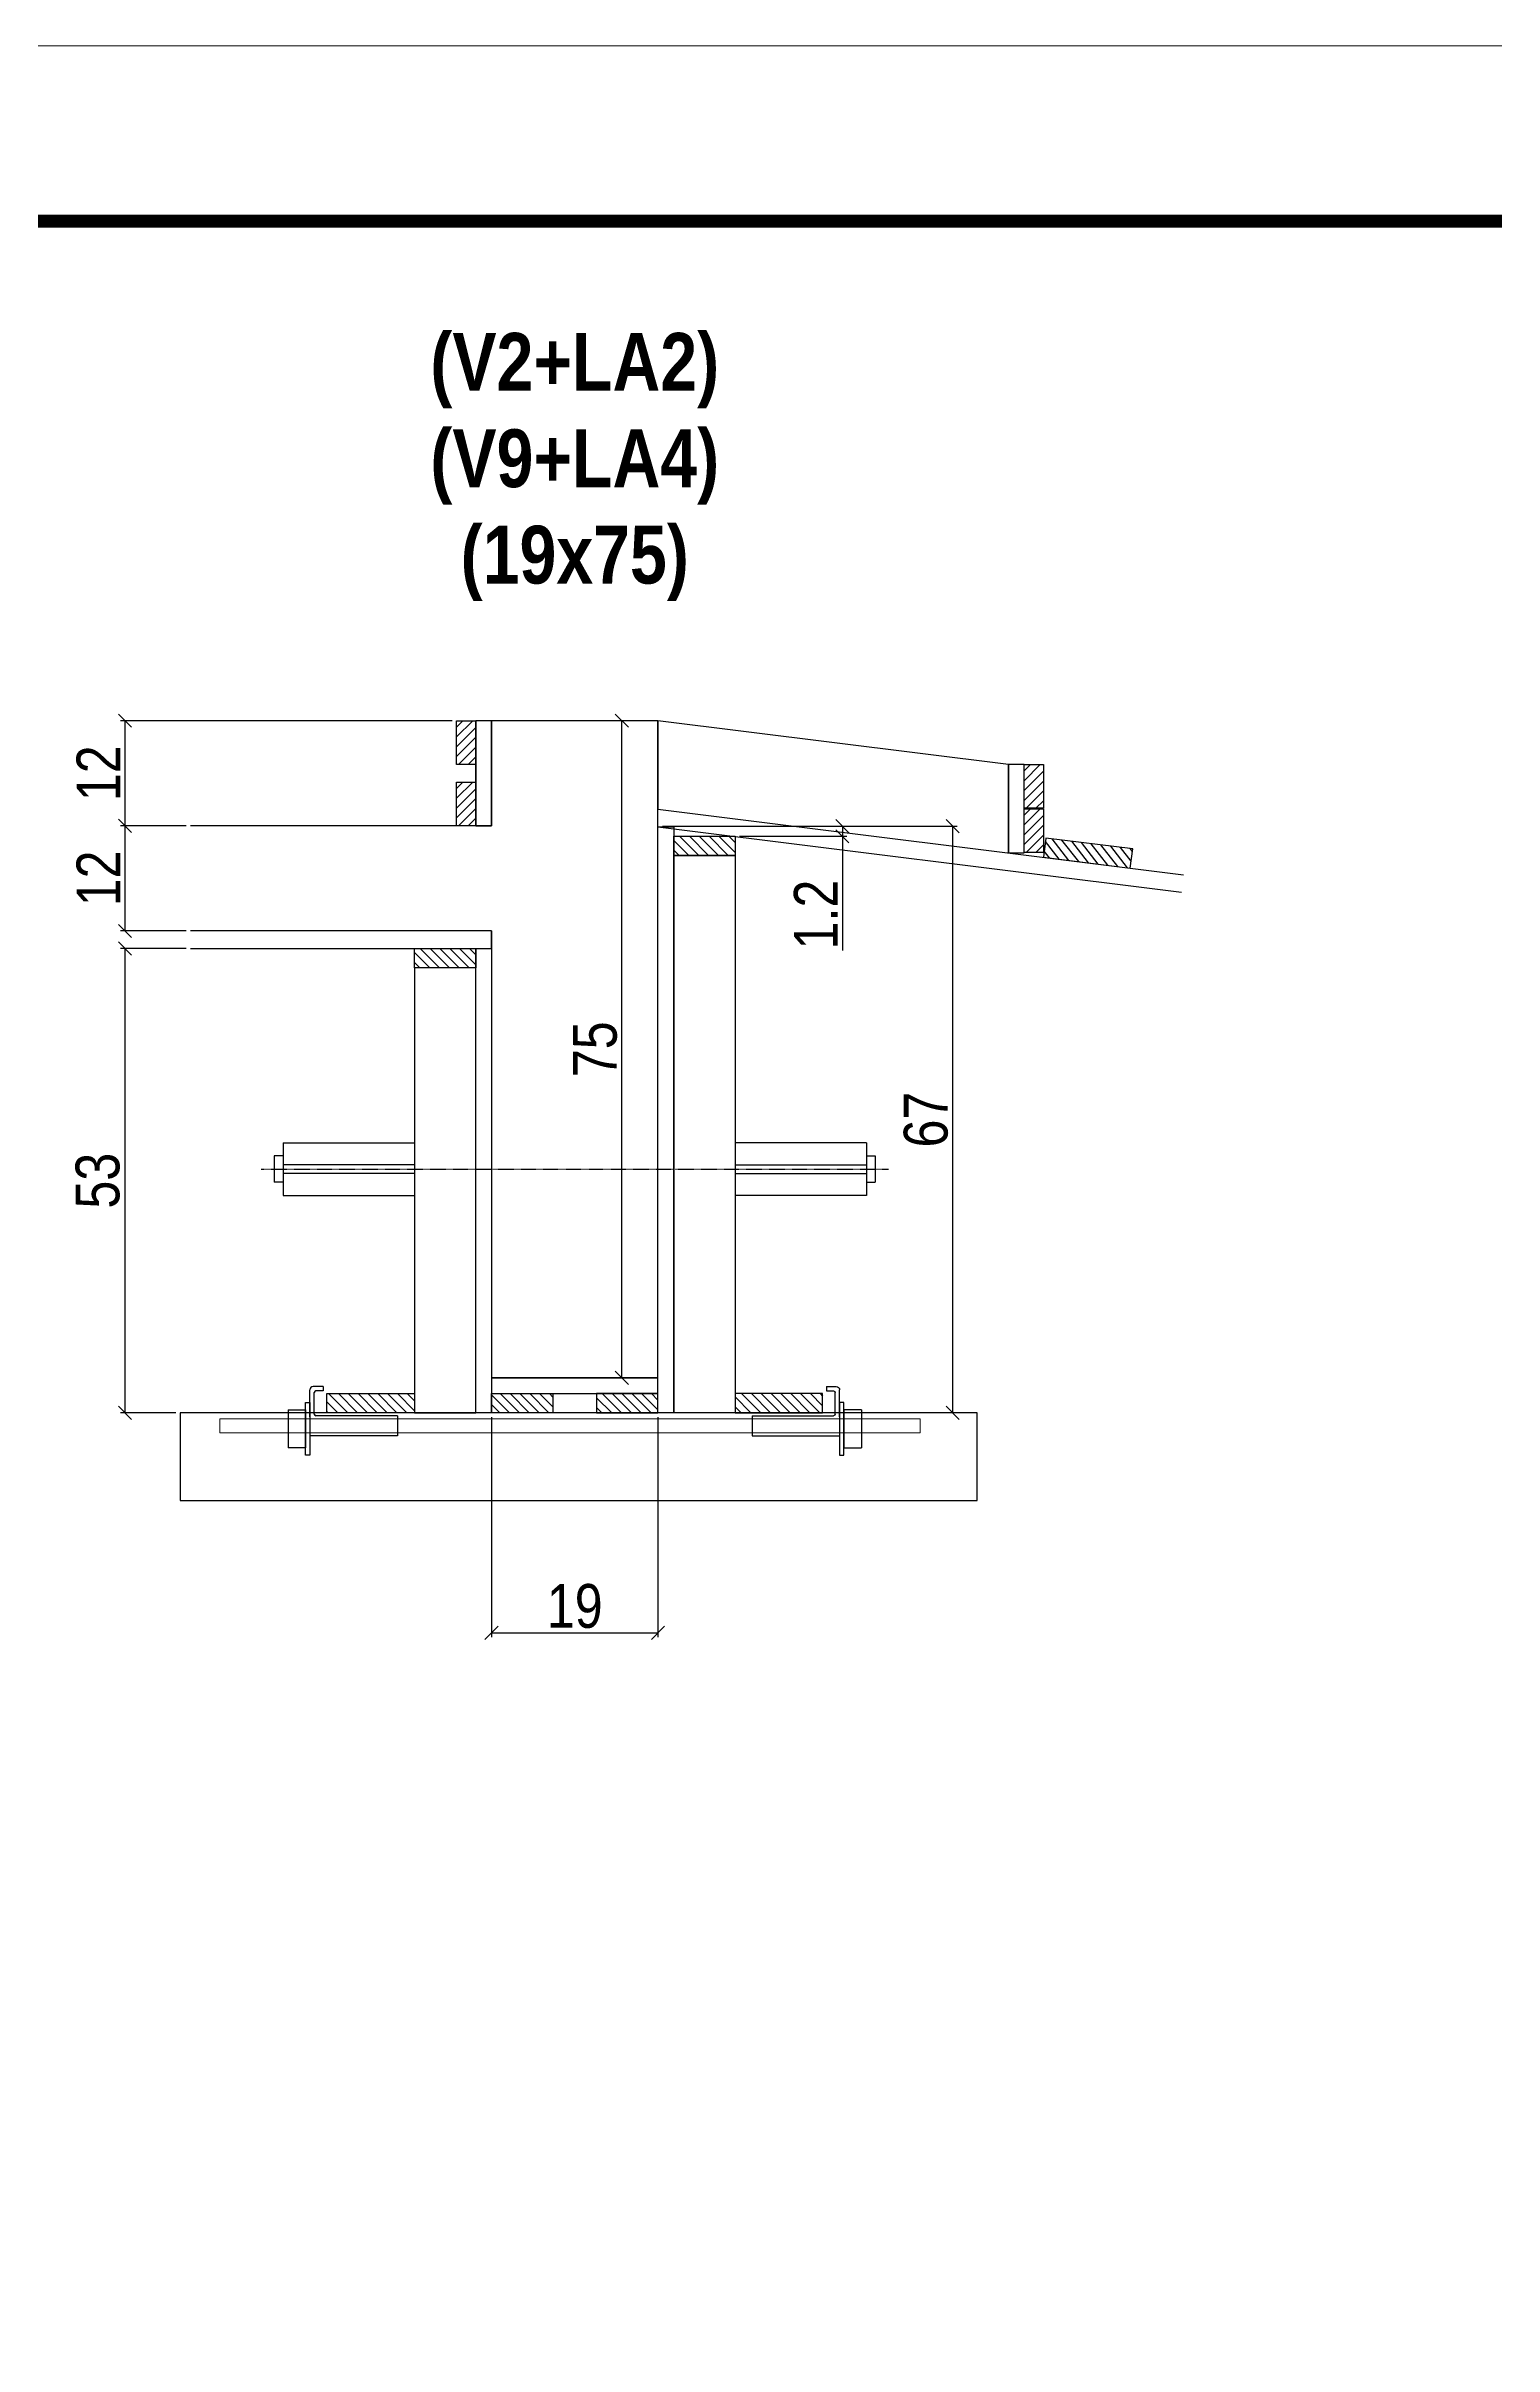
# Model space of a CAD drawing. Extents: x 3330 to 22105, y 1197 to 30204.
# Drawn here: x 14641 to 14971, y 23545 to 24070 of the extents above; entities that cross this region are included whole.
import ezdxf

# ---------------------------------------------------------------- set-up
doc = ezdxf.new("R2010")
doc.units = 0
doc.linetypes.add('DASHED', pattern=[0.75, 0.5, -0.25])
doc.linetypes.add('HIDDEN', pattern=[0.375, 0.25, -0.125])
for name, color, linetype in [('barrote', 251, 'Continuous'), ('COTA', 241, 'Continuous'), ('NOMENCLATURA', 7, 'Continuous'), ('Painéis', 200, 'Continuous'), ('presilha', 1, 'Continuous'), ('SARR_2.2x10', 60, 'Continuous'), ('SARR_2.2x7', 40, 'Continuous'), ('SARR_3.5x7', 81, 'Continuous'), ('TENSOR', 3, 'Continuous')]:
    doc.layers.add(name, color=color, linetype=linetype)
for name, color, linetype, lineweight in [('CONCRETO', 251, 'Continuous', 25), ('Folhas', 255, 'Continuous', 9), ('SARRAFO DE PRESSAO', 251, 'DASHED', 9), ('SCO-___-LAJ', 2, 'Continuous', 0)]:
    doc.layers.add(name, color=color, linetype=linetype, lineweight=lineweight)
doc.styles.add('COTA TECNICA 2X', font='techl___.ttf', dxfattribs={"height": 10})
doc.styles.add('TECNICA', font='techb___.ttf', dxfattribs={"height": 10})
doc.dimstyles.new('SECAO', dxfattribs={"dimscale": 0.333333, "dimtxt": 5, "dimasz": 9, "dimexe": 3, "dimexo": 3, "dimgap": 3, "dimtad": 1, "dimdec": 1, "dimlfac": 0.5, "dimzin": 12, "dimdsep": 46, "dimtxsty": 'COTA TECNICA 2X', "dimblk1": 'OBLIQUE', "dimblk2": 'OBLIQUE', "dimsah": 1, "dimcen": 0.9, "dimclrd": 4, "dimclre": 4, "dimclrt": 240, "dimadec": 1, "dimazin": 3, "dimtfac": 1, "dimtdec": 1, "dimtmove": 0, "dimatfit": 3, "dimfxl": 1, "dimtolj": 1, "dimtzin": 12, "dimarcsym": 0})
pattern_1 = [(135, (47898.377, -99753.9328), (-1.122532015, -1.122532015), [])]

# ---------------------------------------------------------------- blocks, each defined once
blk = doc.blocks.new('9999999999')
at = {"layer": 'Folhas'}
blk.add_lwpolyline([(98138.98, 34190.21), (99623.98, 34190.21), (99623.98, 35240.21), (98138.98, 35240.21)], close=True, dxfattribs=at)
at = {"layer": 'Folhas', "color": 30, "const_width": 3}
blk.add_lwpolyline([(98213.98, 34230.21), (99583.98, 34230.21), (99583.98, 35200.21), (98213.98, 35200.21)], close=True, dxfattribs=at)
blk = doc.blocks.new('PRESILHA METÁLICA 1')
at = {"layer": 'presilha'}
for p, q in [((7.5, 10.64), (7.5, 19.86)), ((12, 21), (8.64, 21)), ((9, 11.57), (9, 18.93)), ((12, 19.5), (9.57, 19.5)), ((12, 21), (12, 19.5)), ((0, 13), (6, 13)), ((0, 13), (0, 0)), ((6, 15.5), (7.5, 15.5)), ((6, -2.5), (6, 15.5)), ((6, 13), (6, 0)), ((7.5, 15.5), (7.5, -2.5)), ((37.5, 11), (9.57, 11)), ((37.5, 11), (37.5, 4.1)), ((6, 0), (0, 0)), ((37.5, 4.1), (7.5, 4.1)), ((7.5, -2.5), (6, -2.5))]:
    blk.add_line(p, q, dxfattribs=at)
for centre, radius, start, end in [((8.64, 19.86), 1.14, 90, 180), ((9.57, 18.93), 0.57, 90, 180), ((9.57, 11.57), 0.57, 180, 270)]:
    blk.add_arc(centre, radius, start, end, dxfattribs=at)
blk = doc.blocks.new('_Oblique')
at = {"color": 0, "linetype": 'ByBlock', "lineweight": -2}
blk.add_line((-0.5, -0.5), (0.5, 0.5), dxfattribs=at)
blk = doc.blocks.new('*D2223')
at = {"layer": 'COTA', "color": 4, "lineweight": -2, "transparency": 16777216}
for p, q in [((14742.44, 23757.24), (14742.44, 23707.02)), ((14780.44, 23757.24), (14780.44, 23707.02)), ((14742.44, 23708.02), (14780.44, 23708.02))]:
    blk.add_line(p, q, dxfattribs=at)
at = {"layer": 'Defpoints', "color": 0, "transparency": 16777216}
for p in [(14742.44, 23758.24), (14780.44, 23758.24), (14780.44, 23708.02)]:
    blk.add_point(p, dxfattribs=at)
at = {"layer": 'COTA', "color": 4, "lineweight": -2, "transparency": 16777216, "xscale": 3, "yscale": 3, "zscale": 3, "rotation": 180}
blk.add_blockref('_Oblique', (14742.44, 23708.02), dxfattribs=at)
at = {"layer": 'COTA', "color": 4, "lineweight": -2, "transparency": 16777216, "xscale": 3, "yscale": 3, "zscale": 3}
blk.add_blockref('_Oblique', (14780.44, 23708.02), dxfattribs=at)
at = {"layer": 'COTA', "color": 240, "transparency": 16777216, "insert": (14761.44, 23714.11), "char_height": 10, "attachment_point": 5, "style": 'COTA TECNICA 2X'}
blk.add_mtext('\\A1;19', dxfattribs=at)
blk = doc.blocks.new('*D2224')
at = {"layer": 'COTA', "color": 4, "lineweight": -2, "transparency": 16777216}
for p, q in [((14672.74, 23864.24), (14657.76, 23864.24)), ((14658.76, 23758.24), (14658.76, 23864.24)), ((14670.38, 23758.24), (14657.76, 23758.24))]:
    blk.add_line(p, q, dxfattribs=at)
at = {"layer": 'Defpoints', "color": 0, "transparency": 16777216}
for p in [(14658.76, 23864.24), (14673.74, 23864.24), (14671.38, 23758.24)]:
    blk.add_point(p, dxfattribs=at)
at = {"layer": 'COTA', "color": 4, "lineweight": -2, "transparency": 16777216, "xscale": 3, "yscale": 3, "zscale": 3}
for p, rotation in [((14658.76, 23864.24), 90), ((14658.76, 23758.24), 270)]:
    blk.add_blockref('_Oblique', p, dxfattribs=dict(at, rotation=rotation))
at = {"layer": 'COTA', "color": 240, "transparency": 16777216, "insert": (14652.54, 23811.24), "char_height": 10, "attachment_point": 5, "rotation": 90, "style": 'COTA TECNICA 2X'}
blk.add_mtext('\\A1;53', dxfattribs=at)
blk = doc.blocks.new('*D2225')
at = {"layer": 'COTA', "color": 4, "lineweight": -2, "transparency": 16777216}
for p, q in [((14672.74, 23892.24), (14657.76, 23892.24)), ((14658.76, 23868.24), (14658.76, 23892.24)), ((14672.74, 23868.24), (14657.76, 23868.24))]:
    blk.add_line(p, q, dxfattribs=at)
at = {"layer": 'Defpoints', "color": 0, "transparency": 16777216}
for p in [(14658.76, 23892.24), (14673.74, 23892.24), (14673.74, 23868.24)]:
    blk.add_point(p, dxfattribs=at)
at = {"layer": 'COTA', "color": 4, "lineweight": -2, "transparency": 16777216, "xscale": 3, "yscale": 3, "zscale": 3}
for p, rotation in [((14658.76, 23892.24), 90), ((14658.76, 23868.24), 270)]:
    blk.add_blockref('_Oblique', p, dxfattribs=dict(at, rotation=rotation))
at = {"layer": 'COTA', "color": 240, "transparency": 16777216, "insert": (14652.7, 23880.24), "char_height": 10, "attachment_point": 5, "rotation": 90, "style": 'COTA TECNICA 2X'}
blk.add_mtext('\\A1;12', dxfattribs=at)
blk = doc.blocks.new('*D2226')
at = {"layer": 'COTA', "color": 4, "lineweight": -2, "transparency": 16777216}
for p, q in [((14733.44, 23916.24), (14657.76, 23916.24)), ((14658.76, 23892.24), (14658.76, 23916.24)), ((14672.74, 23892.24), (14657.76, 23892.24))]:
    blk.add_line(p, q, dxfattribs=at)
at = {"layer": 'Defpoints', "color": 0, "transparency": 16777216}
for p in [(14658.76, 23916.24), (14734.44, 23916.24), (14673.74, 23892.24)]:
    blk.add_point(p, dxfattribs=at)
at = {"layer": 'COTA', "color": 4, "lineweight": -2, "transparency": 16777216, "xscale": 3, "yscale": 3, "zscale": 3}
for p, rotation in [((14658.76, 23916.24), 90), ((14658.76, 23892.24), 270)]:
    blk.add_blockref('_Oblique', p, dxfattribs=dict(at, rotation=rotation))
at = {"layer": 'COTA', "color": 240, "transparency": 16777216, "insert": (14652.7, 23904.24), "char_height": 10, "attachment_point": 5, "rotation": 90, "style": 'COTA TECNICA 2X'}
blk.add_mtext('\\A1;12', dxfattribs=at)
blk = doc.blocks.new('*D2227')
at = {"layer": 'COTA', "color": 4, "lineweight": -2, "transparency": 16777216}
for p, q in [((14781.44, 23892.15), (14848.73, 23892.15)), ((14847.73, 23758.24), (14847.73, 23892.15)), ((14852.3, 23758.24), (14846.73, 23758.24))]:
    blk.add_line(p, q, dxfattribs=at)
at = {"layer": 'Defpoints', "color": 0, "transparency": 16777216}
for p in [(14780.44, 23892.15), (14847.73, 23892.15), (14853.3, 23758.24)]:
    blk.add_point(p, dxfattribs=at)
at = {"layer": 'COTA', "color": 4, "lineweight": -2, "transparency": 16777216, "xscale": 3, "yscale": 3, "zscale": 3}
for p, rotation in [((14847.73, 23892.15), 90), ((14847.73, 23758.24), 270)]:
    blk.add_blockref('_Oblique', p, dxfattribs=dict(at, rotation=rotation))
at = {"layer": 'COTA', "color": 240, "transparency": 16777216, "insert": (14841.63, 23825.19), "char_height": 10, "attachment_point": 5, "rotation": 90, "style": 'COTA TECNICA 2X'}
blk.add_mtext('\\A1;67', dxfattribs=at)
blk = doc.blocks.new('*D2228')
at = {"layer": 'COTA', "color": 4, "lineweight": -2, "transparency": 16777216}
for p, q in [((14779.44, 23916.24), (14771.2, 23916.24)), ((14772.2, 23766.24), (14772.2, 23916.24)), ((14779.44, 23766.24), (14771.2, 23766.24))]:
    blk.add_line(p, q, dxfattribs=at)
at = {"layer": 'Defpoints', "color": 0, "transparency": 16777216}
for p in [(14772.2, 23916.24), (14780.44, 23916.24), (14780.44, 23766.24)]:
    blk.add_point(p, dxfattribs=at)
at = {"layer": 'COTA', "color": 4, "lineweight": -2, "transparency": 16777216, "xscale": 3, "yscale": 3, "zscale": 3}
for p, rotation in [((14772.2, 23916.24), 90), ((14772.2, 23766.24), 270)]:
    blk.add_blockref('_Oblique', p, dxfattribs=dict(at, rotation=rotation))
at = {"layer": 'COTA', "color": 240, "transparency": 16777216, "insert": (14766.09, 23841.24), "char_height": 10, "attachment_point": 5, "rotation": 90, "style": 'COTA TECNICA 2X'}
blk.add_mtext('\\A1;75', dxfattribs=at)
blk = doc.blocks.new('*D2229')
at = {"layer": 'COTA', "color": 4, "lineweight": -2, "transparency": 16777216}
for p, q in [((14781.44, 23892.15), (14823.54, 23892.15)), ((14799.04, 23889.85), (14823.54, 23889.85)), ((14822.54, 23892.15), (14822.54, 23889.85)), ((14822.54, 23889.85), (14822.54, 23863.76))]:
    blk.add_line(p, q, dxfattribs=at)
at = {"layer": 'Defpoints', "color": 0, "transparency": 16777216}
for p in [(14780.44, 23892.15), (14798.04, 23889.85), (14822.54, 23892.15)]:
    blk.add_point(p, dxfattribs=at)
at = {"layer": 'COTA', "color": 4, "lineweight": -2, "transparency": 16777216, "xscale": 3, "yscale": 3, "zscale": 3}
for p, rotation in [((14822.54, 23892.15), 90), ((14822.54, 23889.85), 270)]:
    blk.add_blockref('_Oblique', p, dxfattribs=dict(at, rotation=rotation))
at = {"layer": 'COTA', "color": 240, "transparency": 16777216, "insert": (14816.48, 23871.99), "char_height": 10, "attachment_point": 5, "rotation": 90, "style": 'COTA TECNICA 2X'}
blk.add_mtext('\\A1;1.2', dxfattribs=at)

msp = doc.modelspace()

# ---------------------------------------------------------------- hatches: boundary and pattern name
at = {"layer": 'SARR_2.2x10'}
h = msp.add_hatch(dxfattribs=at)
h.set_pattern_fill('ANSI31', color=256, scale=0.5, angle=82.875)
h.set_pattern_definition([(127.8749837, (32393.373, -102778.904), (-1.253096645, -0.974630724), [])])
h.paths.add_polyline_path([(14888.83, 23886.97), (14888.28, 23882.6), (14868.44, 23885.08), (14868.98, 23889.45)])
h = msp.add_hatch(dxfattribs=at)
h.set_pattern_fill('ANSI31', color=256, scale=0.5, angle=90)
h.set_pattern_definition(pattern_1)
h.paths.add_polyline_path([(14704.84, 23762.64), (14704.84, 23758.24), (14724.84, 23758.24), (14724.84, 23762.64)])
h = msp.add_hatch(dxfattribs=at)
h.set_pattern_fill('ANSI31', color=256, scale=0.5, angle=90)
h.set_pattern_definition(pattern_1)
h.paths.add_polyline_path([(14818.04, 23762.64), (14818.04, 23758.24), (14798.04, 23758.24), (14798.04, 23762.64)])
at = {"layer": 'SARR_2.2x7'}
h = msp.add_hatch(dxfattribs=at)
h.set_pattern_fill('ANSI31', color=256, scale=0.5, angle=180)
h.set_pattern_definition([(225, (138251.0081, 57069.7756), (1.122532015, -1.122532015), [])])
h.paths.add_polyline_path([(14734.44, 23906.24), (14738.84, 23906.24), (14738.84, 23916.24), (14734.44, 23916.24)])
h = msp.add_hatch(dxfattribs=at)
h.set_pattern_fill('ANSI31', color=256, scale=0.5, angle=180)
h.set_pattern_definition([(225, (138380.6081, 57059.7756), (1.122532015, -1.122532015), [])])
h.paths.add_polyline_path([(14864.04, 23896.24), (14868.44, 23896.24), (14868.44, 23906.24), (14864.04, 23906.24)])
h = msp.add_hatch(dxfattribs=at)
h.set_pattern_fill('ANSI31', color=256, scale=0.5, angle=180)
h.set_pattern_definition([(225, (138251.0081, 57055.7756), (1.122532015, -1.122532015), [])])
h.paths.add_polyline_path([(14734.44, 23892.24), (14738.84, 23892.24), (14738.84, 23902.24), (14734.44, 23902.24)])
h = msp.add_hatch(dxfattribs=at)
h.set_pattern_fill('ANSI31', color=256, scale=0.5, angle=180)
h.set_pattern_definition([(225, (138380.6081, 57049.6977), (1.122532015, -1.122532015), [])])
h.paths.add_polyline_path([(14864.04, 23886.16), (14868.44, 23886.16), (14868.44, 23896.16), (14864.04, 23896.16)])
h = msp.add_hatch(dxfattribs=at)
h.set_pattern_fill('ANSI31', color=256, scale=0.5, angle=90)
h.set_pattern_definition([(135, (47951.577, -99626.7195), (-1.122532015, -1.122532015), [])])
h.paths.add_polyline_path([(14798.04, 23889.85), (14798.04, 23885.45), (14784.04, 23885.45), (14784.04, 23889.85)])
h = msp.add_hatch(dxfattribs=at)
h.set_pattern_fill('ANSI31', color=256, scale=0.5, angle=90)
h.set_pattern_definition([(135, (47892.377, -99652.3328), (-1.122532015, -1.122532015), [])])
h.paths.add_polyline_path([(14738.84, 23864.24), (14738.84, 23859.84), (14724.84, 23859.84), (14724.84, 23864.24)])
h = msp.add_hatch(dxfattribs=at)
h.set_pattern_fill('ANSI31', color=256, scale=0.5, angle=90)
h.set_pattern_definition([(135, (47977.977, -99753.9328), (-1.122532015, -1.122532015), [])])
h.paths.add_polyline_path([(14756.44, 23758.24), (14756.44, 23762.64), (14742.44, 23762.64), (14742.44, 23758.24)])
h = msp.add_hatch(dxfattribs=at)
h.set_pattern_fill('ANSI31', color=256, scale=0.5, angle=90)
h.set_pattern_definition([(135, (47915.977, -99753.9328), (-1.122532015, -1.122532015), [])])
h.paths.add_polyline_path([(14766.44, 23758.24), (14766.44, 23762.64), (14780.44, 23762.64), (14780.44, 23758.24)])

# ---------------------------------------------------------------- linework, layer by layer
at = {"ltscale": 3}
for p, q in [((14694.84, 23819.89), (14694.84, 23807.89)), ((14694.84, 23819.89), (14724.84, 23819.89)), ((14828.04, 23819.89), (14798.04, 23819.89)), ((14828.04, 23819.89), (14828.04, 23807.89)), ((14692.84, 23816.89), (14692.84, 23810.89)), ((14694.84, 23816.89), (14692.84, 23816.89)), ((14724.84, 23814.89), (14694.84, 23814.89)), ((14798.04, 23814.89), (14828.04, 23814.89)), ((14828.04, 23816.89), (14830.04, 23816.89)), ((14830.04, 23816.89), (14830.04, 23810.89)), ((14694.84, 23810.89), (14692.84, 23810.89)), ((14724.84, 23812.89), (14694.84, 23812.89)), ((14798.04, 23812.89), (14828.04, 23812.89)), ((14828.04, 23810.89), (14830.04, 23810.89)), ((14694.84, 23807.89), (14724.84, 23807.89)), ((14828.04, 23807.89), (14798.04, 23807.89))]:
    msp.add_line(p, q, dxfattribs=at)
at = {"layer": 'barrote', "elevation": 0}
msp.add_lwpolyline([(14671.38, 23738.24), (14853.3, 23738.24), (14853.3, 23758.24), (14671.38, 23758.24)], close=True, dxfattribs=at)
at = {"layer": 'CONCRETO', "linetype": 'Continuous'}
for p, q in [((14738.84, 23892.24), (14738.84, 23916.24)), ((14780.44, 23916.24), (14742.44, 23916.24)), ((14742.44, 23916.24), (14742.44, 23892.24)), ((14780.44, 23896.08), (14780.44, 23916.24)), ((14860.44, 23906.24), (14780.44, 23916.24)), ((14780.44, 23916.24), (14780.44, 23896.08)), ((14860.44, 23886.08), (14860.44, 23906.24)), ((14860.44, 23886.08), (14860.44, 23906.24)), ((14780.44, 23766.24), (14780.44, 23896.08)), ((14742.44, 23892.24), (14673.74, 23892.24)), ((14742.44, 23868.24), (14742.44, 23766.24)), ((14742.44, 23766.24), (14780.44, 23766.24))]:
    msp.add_line(p, q, dxfattribs=at)
at = {"layer": 'Painéis', "linetype": 'Continuous'}
for p, q in [((14780.44, 23896.08), (14900.44, 23881.08)), ((14780.44, 23892.05), (14899.94, 23877.11))]:
    msp.add_line(p, q, dxfattribs=at)
for points in [[(14742.44, 23892.24), (14742.44, 23916.24), (14738.84, 23916.24), (14738.84, 23892.24)], [(14864.04, 23886.08), (14864.04, 23906.24), (14860.44, 23906.24), (14860.44, 23886.08)]]:
    msp.add_lwpolyline(points, close=True, dxfattribs=at)
at = {"layer": 'Painéis', "linetype": 'Continuous', "elevation": 0}
for points in [[(14780.44, 23758.24), (14780.44, 23892.05), (14784.04, 23892.05), (14784.04, 23758.24)], [(14738.84, 23758.24), (14738.84, 23864.24), (14742.44, 23864.24), (14742.44, 23758.24)], [(14780.44, 23766.24), (14742.44, 23766.24), (14742.44, 23762.64), (14780.44, 23762.64)]]:
    msp.add_lwpolyline(points, close=True, dxfattribs=at)
at = {"layer": 'Painéis', "linetype": 'Continuous'}
msp.add_lwpolyline([(14673.74, 23864.24), (14742.44, 23864.24), (14742.44, 23868.24), (14673.74, 23868.24)], dxfattribs=at)
at = {"layer": 'SARR_2.2x10'}
msp.add_lwpolyline([(14888.83, 23886.97), (14868.98, 23889.45), (14868.44, 23885.08), (14888.28, 23882.6)], close=True, dxfattribs=at)
at = {"layer": 'SARR_2.2x10', "elevation": 0}
for points in [[(14704.84, 23762.64), (14724.84, 23762.64), (14724.84, 23758.24), (14704.84, 23758.24)], [(14818.04, 23762.64), (14798.04, 23762.64), (14798.04, 23758.24), (14818.04, 23758.24)]]:
    msp.add_lwpolyline(points, close=True, dxfattribs=at)
at = {"layer": 'SARR_2.2x7'}
for points in [[(14734.44, 23906.24), (14734.44, 23916.24), (14738.84, 23916.24), (14738.84, 23906.24)], [(14864.04, 23896.24), (14864.04, 23906.24), (14868.44, 23906.24), (14868.44, 23896.24)], [(14734.44, 23892.24), (14734.44, 23902.24), (14738.84, 23902.24), (14738.84, 23892.24)], [(14864.04, 23886.16), (14864.04, 23896.16), (14868.44, 23896.16), (14868.44, 23886.16)], [(14724.84, 23864.24), (14738.84, 23864.24), (14738.84, 23859.84), (14724.84, 23859.84)]]:
    msp.add_lwpolyline(points, close=True, dxfattribs=at)
at = {"layer": 'SARR_2.2x7', "elevation": 0}
for points in [[(14784.04, 23889.85), (14798.04, 23889.85), (14798.04, 23885.45), (14784.04, 23885.45)], [(14742.44, 23762.64), (14756.44, 23762.64), (14756.44, 23758.24), (14742.44, 23758.24)], [(14780.44, 23762.64), (14766.44, 23762.64), (14766.44, 23758.24), (14780.44, 23758.24)]]:
    msp.add_lwpolyline(points, close=True, dxfattribs=at)
at = {"layer": 'SARR_3.5x7', "elevation": 0}
for points in [[(14784.04, 23885.45), (14798.04, 23885.45), (14798.04, 23758.24), (14784.04, 23758.24)], [(14738.84, 23859.84), (14724.84, 23859.84), (14724.84, 23758.24), (14738.84, 23758.24)]]:
    msp.add_lwpolyline(points, close=True, dxfattribs=at)
at = {"layer": 'SCO-___-LAJ', "color": 1, "elevation": 0}
msp.add_lwpolyline([(14680.39, 23756.9), (14840.28, 23756.9), (14840.28, 23753.7), (14680.39, 23753.7)], close=True, dxfattribs=at)
at = {"layer": 'TENSOR', "linetype": 'HIDDEN', "ltscale": 0.5}
msp.add_line((14689.84, 23813.89), (14833.04, 23813.89), dxfattribs=at)

# ---------------------------------------------------------------- block references
at = {"layer": 'presilha', "yscale": 0.6666666666666666, "zscale": 0.6666666666666666}
for p, xscale in [((14695.97, 23750.27), 0.6666666666666666), ((14826.91, 23750.27), -0.6666666666666666)]:
    msp.add_blockref('PRESILHA METÁLICA 1', p, dxfattribs=dict(at, xscale=xscale))
at = {"layer": 'SARRAFO DE PRESSAO', "color": 6, "linetype": 'ByBlock'}
msp.add_blockref('9999999999', (-83694.42, -11169.96), dxfattribs=at)

# ---------------------------------------------------------------- texts
at = {"layer": 'NOMENCLATURA', "insert": (14761.44, 24004.75), "char_height": 13.2, "attachment_point": 2, "style": 'TECNICA'}
msp.add_mtext_dynamic_manual_height_columns('(V2+LA2)\\P(V9+LA4)\\P(19x75)', width=300.2766, gutter_width=1, heights=[0], dxfattribs=at)

# ---------------------------------------------------------------- dimensions: what is measured, and where the dimension line sits
at = {"layer": 'COTA'}
for base, p1, p2, picture, middle in [((14658.76, 23916.24), (14673.74, 23892.24), (14734.44, 23916.24), '*D2226', (14652.7, 23904.24)), ((14772.2, 23916.24), (14780.44, 23766.24), (14780.44, 23916.24), '*D2228', (14766.09, 23841.24)), ((14658.76, 23892.24), (14673.74, 23868.24), (14673.74, 23892.24), '*D2225', (14652.7, 23880.24)), ((14847.73, 23892.15), (14853.3, 23758.24), (14780.44, 23892.15), '*D2227', (14841.63, 23825.19)), ((14658.76, 23864.24), (14671.38, 23758.24), (14673.74, 23864.24), '*D2224', (14652.54, 23811.24))]:
    dim = msp.add_linear_dim(base=base, p1=p1, p2=p2, angle=90, dimstyle='SECAO', dxfattribs=at)
    dim.commit()
    dim.dimension.update_dxf_attribs({"geometry": picture, "text_midpoint": middle})
dim = msp.add_linear_dim(base=(14822.53742639, 23892.15014623), p1=(14798.0384037, 23889.85014623), p2=(14780.43840366, 23892.15014623), angle=90, dimstyle='SECAO', dxfattribs=at)
dim.commit()
dim.dimension.update_dxf_attribs({"geometry": '*D2229', "text_midpoint": (14822.53742639, 23871.98592071), "dimtype": 160})
dim = msp.add_linear_dim(base=(14780.44, 23708.02), p1=(14742.44, 23758.24), p2=(14780.44, 23758.24), dimstyle='SECAO', dxfattribs=at)
dim.commit()
dim.dimension.update_dxf_attribs({"geometry": '*D2223', "text_midpoint": (14761.44, 23714.11)})

doc.saveas('drawing.dxf')
